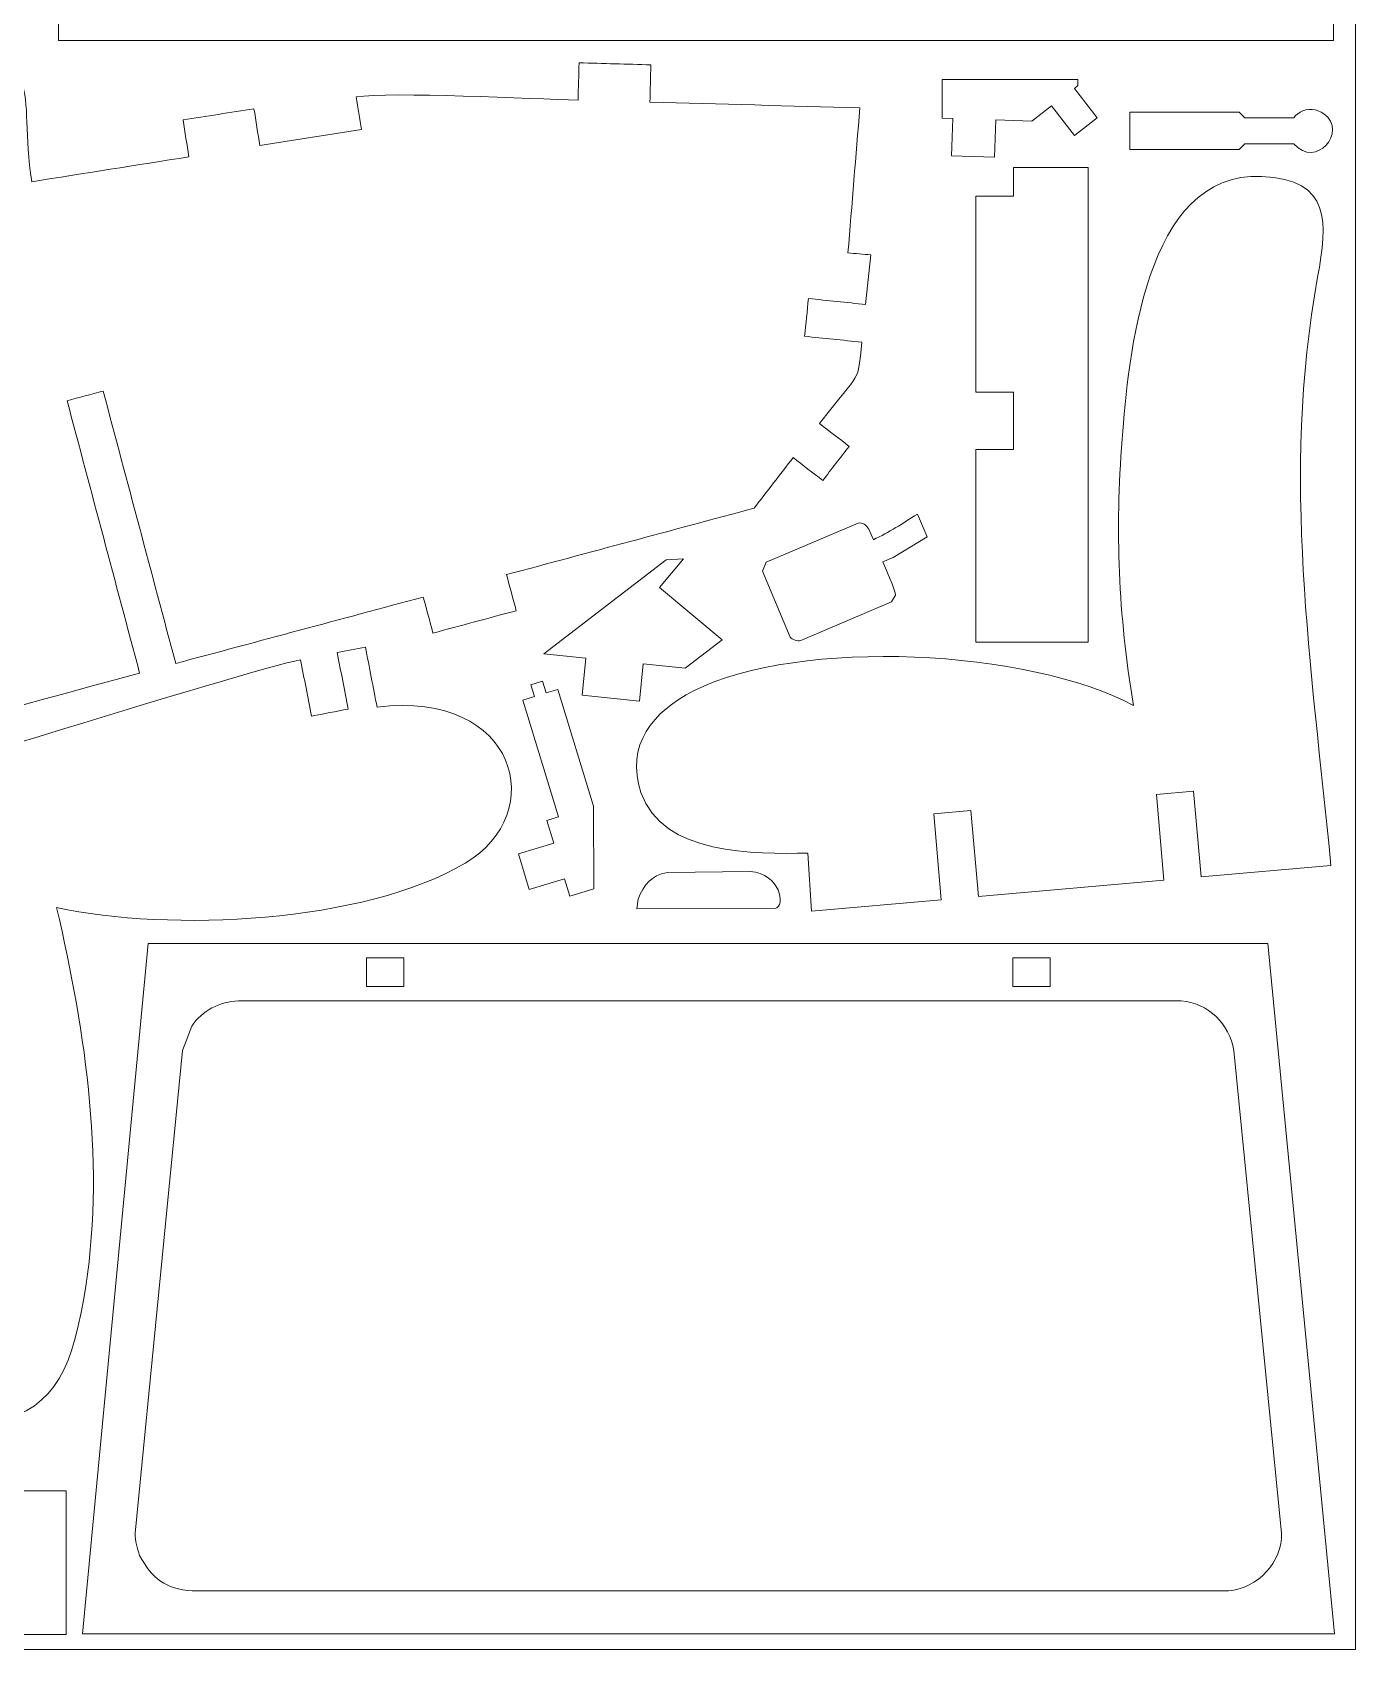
# Model space of a CAD drawing. Header units: centimetres. Extents: x -107 to 69, y -18 to 12.
# Drawn here: x -96.98 to -86.34, y -17.43 to -4.44 of the extents above; entities that cross this region are included whole.
import ezdxf

# ---------------------------------------------------------------- set-up
doc = ezdxf.new("R2010")
doc.units = ezdxf.units.CM
doc.header["$MEASUREMENT"] = 0
doc.layers.add('Camada 1', color=7, linetype='Continuous')

msp = doc.modelspace()

# ---------------------------------------------------------------- linework, layer by layer
at = {"layer": 'Camada 1', "color": 1, "lineweight": 0}
msp.add_lwpolyline([(-107.34275, -17.42933), (-86.34275, -17.42933), (-86.34275, 12.27067), (-107.34275, 12.27067), (-107.34275, -17.42933)], close=True, dxfattribs=at)
at = {"layer": 'Camada 1', "color": 250, "lineweight": 9}
for points, knots in [([(-86.52004, -1.97934), (-86.52004, -1.97934), (-87.59291, -1.97934), (-87.59291, -1.97934), (-87.59291, -1.97934), (-87.59291, -1.97934), (-87.59277, 0.30912), (-87.59277, 0.30912), (-87.59277, 0.30912), (-87.59277, 0.30912), (-88.7932, 0.30984), (-88.7932, 0.30984), (-88.7932, 0.30984), (-88.7932, 0.30984), (-88.7932, 0.60994), (-88.7932, 0.60994), (-88.7932, 0.60994), (-88.7932, 0.60994), (-87.59277, 0.60994), (-87.59277, 0.60994), (-87.59277, 0.60994), (-87.59277, 0.60994), (-87.59291, 3.00483), (-87.59291, 3.00483), (-87.59291, 3.00483), (-87.59291, 3.00483), (-86.6004, 3.00483), (-86.6004, 3.00483), (-86.6004, 3.00483), (-86.6004, 3.00483), (-86.60027, 5.04348), (-86.60027, 5.04348), (-86.60027, 5.04348), (-86.60027, 5.04348), (-96.6831, 5.04348), (-96.6831, 5.04348), (-96.6831, 5.04348), (-96.6831, 5.04348), (-96.6831, 3.00483), (-96.6831, 3.00483), (-96.6831, 3.00483), (-96.6831, 3.00483), (-95.69563, 3.00483), (-95.69563, 3.00483), (-95.69563, 3.00483), (-95.69563, 3.00483), (-95.69563, 0.61035), (-95.69563, 0.61035), (-95.69563, 0.61035), (-95.69563, 0.61035), (-94.49524, 0.60998), (-94.49524, 0.60998), (-94.49524, 0.60998), (-94.49524, 0.60998), (-94.49524, 0.30946), (-94.49524, 0.30946), (-94.49524, 0.30946), (-94.49524, 0.30946), (-95.69563, 0.30946), (-95.69563, 0.30946), (-95.69563, 0.30946), (-95.69563, 0.30946), (-95.69563, -1.97934), (-95.69563, -1.97934), (-95.69563, -1.97934), (-95.69563, -1.97934), (-96.76546, -1.97934), (-96.76546, -1.97934), (-96.76546, -1.97934), (-96.76546, -1.97934), (-96.76546, -4.50213), (-96.76546, -4.50213), (-96.76546, -4.50213), (-96.76546, -4.50213), (-86.52013, -4.50213), (-86.52013, -4.50213), (-86.52013, -4.50213), (-86.52013, -4.50213), (-86.52004, -1.97934), (-86.52004, -1.97934)], [0, 0, 0, 0, 0.04761905, 0.04761905, 0.04761905, 0.04761905, 0.0952381, 0.0952381, 0.0952381, 0.0952381, 0.14285714, 0.14285714, 0.14285714, 0.14285714, 0.19047619, 0.19047619, 0.19047619, 0.19047619, 0.23809524, 0.23809524, 0.23809524, 0.23809524, 0.28571429, 0.28571429, 0.28571429, 0.28571429, 0.33333333, 0.33333333, 0.33333333, 0.33333333, 0.38095238, 0.38095238, 0.38095238, 0.38095238, 0.42857143, 0.42857143, 0.42857143, 0.42857143, 0.47619048, 0.47619048, 0.47619048, 0.47619048, 0.52380952, 0.52380952, 0.52380952, 0.52380952, 0.57142857, 0.57142857, 0.57142857, 0.57142857, 0.61904762, 0.61904762, 0.61904762, 0.61904762, 0.66666667, 0.66666667, 0.66666667, 0.66666667, 0.71428571, 0.71428571, 0.71428571, 0.71428571, 0.76190476, 0.76190476, 0.76190476, 0.76190476, 0.80952381, 0.80952381, 0.80952381, 0.80952381, 0.85714286, 0.85714286, 0.85714286, 0.85714286, 0.9047619, 0.9047619, 0.9047619, 0.9047619, 1, 1, 1, 1]), ([(-90.239, -6.22459), (-90.29999, -6.21959), (-90.36099, -6.21456), (-90.42199, -6.20955), (-90.42199, -6.20955), (-90.39011, -5.82108), (-90.35821, -5.4326), (-90.32631, -5.04413), (-90.32631, -5.04413), (-90.88874, -5.02884), (-91.45116, -5.01354), (-92.01357, -4.99825), (-92.01357, -4.99825), (-92.01085, -4.89826), (-92.00815, -4.79825), (-92.00542, -4.69825), (-92.00542, -4.69825), (-92.19773, -4.69302), (-92.39004, -4.68779), (-92.58235, -4.68256), (-92.58235, -4.68256), (-92.58508, -4.78256), (-92.5878, -4.88256), (-92.59051, -4.98257), (-92.59051, -4.98257), (-92.94868, -4.97283), (-94.09985, -4.91263), (-94.37248, -4.95582), (-94.37248, -4.95582), (-94.35863, -5.04325), (-94.34479, -5.13066), (-94.33094, -5.21809), (-94.33094, -5.21809), (-94.60319, -5.26121), (-94.87544, -5.30433), (-95.1477, -5.34745), (-95.1477, -5.34745), (-95.16334, -5.24864), (-95.179, -5.14983), (-95.19464, -5.05102), (-95.19464, -5.05102), (-95.38466, -5.08112), (-95.57469, -5.11122), (-95.7647, -5.14131), (-95.7647, -5.14131), (-95.74905, -5.24012), (-95.7334, -5.33894), (-95.71775, -5.43773), (-95.71775, -5.43773), (-96.13877, -5.50428), (-96.55982, -5.57085), (-96.98084, -5.6374), (-96.98084, -5.6374), (-97.09732, -4.90195), (-96.8119, -4.54967), (-97.80594, -4.70373), (-97.80594, -4.70373), (-98.34175, -4.78678), (-98.50371, -5.06045), (-98.63633, -5.68995), (-98.63633, -5.68995), (-98.85383, -6.7223), (-98.7269, -7.81456), (-98.52804, -8.83531), (-98.52804, -8.83531), (-99.42728, -8.60478), (-100.99503, -8.62459), (-101.82042, -9.07672), (-101.82042, -9.07672), (-102.51085, -9.45493), (-102.29307, -10.45093), (-101.15742, -10.35387), (-101.15742, -10.35387), (-101.1318, -10.51559), (-101.10618, -10.67733), (-101.08057, -10.83907), (-101.08057, -10.83907), (-101.00456, -10.82703), (-100.92855, -10.81499), (-100.85254, -10.80296), (-100.85254, -10.80296), (-100.87662, -10.65094), (-100.90069, -10.49893), (-100.92477, -10.34692), (-100.92477, -10.34692), (-100.82597, -10.33127), (-100.72716, -10.31561), (-100.62834, -10.29997), (-100.62834, -10.29997), (-100.60427, -10.45199), (-100.5802, -10.60399), (-100.55611, -10.756), (-100.55611, -10.756), (-100.14259, -10.69051), (-96.79654, -9.76805), (-96.11315, -9.58531), (-96.11315, -9.58531), (-96.30752, -8.85579), (-96.50187, -8.12628), (-96.69623, -7.39678), (-96.69623, -7.39678), (-96.59958, -7.37102), (-96.50289, -7.34526), (-96.40624, -7.3195), (-96.40624, -7.3195), (-96.21192, -8.04883), (-96.01761, -8.77816), (-95.8233, -9.50748), (-95.8233, -9.50748), (-95.16026, -9.32948), (-94.49721, -9.15148), (-93.83418, -8.97349), (-93.83418, -8.97349), (-93.80825, -9.07012), (-93.78231, -9.16673), (-93.75636, -9.26335), (-93.75636, -9.26335), (-93.5334, -9.20349), (-93.31044, -9.14364), (-93.08746, -9.08378), (-93.08746, -9.08378), (-93.11341, -8.98715), (-93.13936, -8.89054), (-93.16528, -8.79391), (-93.16528, -8.79391), (-92.50225, -8.61592), (-91.83922, -8.43792), (-91.17618, -8.25993), (-91.17618, -8.25993), (-91.07149, -8.12454), (-90.9668, -7.98914), (-90.86211, -7.85376), (-90.86211, -7.85376), (-90.78296, -7.91494), (-90.70382, -7.97615), (-90.62469, -8.03734), (-90.62469, -8.03734), (-90.55407, -7.94603), (-90.48345, -7.8547), (-90.41284, -7.76339), (-90.41284, -7.76339), (-90.49199, -7.7022), (-90.57112, -7.64101), (-90.65026, -7.5798), (-90.65026, -7.5798), (-90.30859, -7.13793), (-90.34614, -7.27127), (-90.31097, -6.92606), (-90.31097, -6.92606), (-90.4642, -6.91044), (-90.61742, -6.89482), (-90.77065, -6.87922), (-90.77065, -6.87922), (-90.76024, -6.77828), (-90.74949, -6.6769), (-90.73941, -6.57598), (-90.73941, -6.57598), (-90.58632, -6.59178), (-90.43323, -6.60757), (-90.28013, -6.62338), (-90.28013, -6.62338), (-90.26641, -6.49045), (-90.2527, -6.35751), (-90.239, -6.22459)], [0, 0, 0, 0, 0.02380952, 0.02380952, 0.02380952, 0.02380952, 0.04761905, 0.04761905, 0.04761905, 0.04761905, 0.07142857, 0.07142857, 0.07142857, 0.07142857, 0.0952381, 0.0952381, 0.0952381, 0.0952381, 0.11904762, 0.11904762, 0.11904762, 0.11904762, 0.14285714, 0.14285714, 0.14285714, 0.14285714, 0.16666667, 0.16666667, 0.16666667, 0.16666667, 0.19047619, 0.19047619, 0.19047619, 0.19047619, 0.21428571, 0.21428571, 0.21428571, 0.21428571, 0.23809524, 0.23809524, 0.23809524, 0.23809524, 0.26190476, 0.26190476, 0.26190476, 0.26190476, 0.28571429, 0.28571429, 0.28571429, 0.28571429, 0.30952381, 0.30952381, 0.30952381, 0.30952381, 0.33333333, 0.33333333, 0.33333333, 0.33333333, 0.35714286, 0.35714286, 0.35714286, 0.35714286, 0.38095238, 0.38095238, 0.38095238, 0.38095238, 0.4047619, 0.4047619, 0.4047619, 0.4047619, 0.42857143, 0.42857143, 0.42857143, 0.42857143, 0.45238095, 0.45238095, 0.45238095, 0.45238095, 0.47619048, 0.47619048, 0.47619048, 0.47619048, 0.5, 0.5, 0.5, 0.5, 0.52380952, 0.52380952, 0.52380952, 0.52380952, 0.54761905, 0.54761905, 0.54761905, 0.54761905, 0.57142857, 0.57142857, 0.57142857, 0.57142857, 0.5952381, 0.5952381, 0.5952381, 0.5952381, 0.61904762, 0.61904762, 0.61904762, 0.61904762, 0.64285714, 0.64285714, 0.64285714, 0.64285714, 0.66666667, 0.66666667, 0.66666667, 0.66666667, 0.69047619, 0.69047619, 0.69047619, 0.69047619, 0.71428571, 0.71428571, 0.71428571, 0.71428571, 0.73809524, 0.73809524, 0.73809524, 0.73809524, 0.76190476, 0.76190476, 0.76190476, 0.76190476, 0.78571429, 0.78571429, 0.78571429, 0.78571429, 0.80952381, 0.80952381, 0.80952381, 0.80952381, 0.83333333, 0.83333333, 0.83333333, 0.83333333, 0.85714286, 0.85714286, 0.85714286, 0.85714286, 0.88095238, 0.88095238, 0.88095238, 0.88095238, 0.9047619, 0.9047619, 0.9047619, 0.9047619, 0.92857143, 0.92857143, 0.92857143, 0.92857143, 0.95238095, 0.95238095, 0.95238095, 0.95238095, 1, 1, 1, 1]), ([(-89.24398, -5.4415), (-89.24398, -5.4415), (-89.23456, -5.14156), (-89.23456, -5.14156), (-89.23456, -5.14156), (-89.23456, -5.14156), (-88.94455, -5.15067), (-88.94455, -5.15067), (-88.94455, -5.15067), (-88.94455, -5.15067), (-88.78577, -5.0284), (-88.78577, -5.0284), (-88.78577, -5.0284), (-88.78577, -5.0284), (-88.60269, -5.26615), (-88.60269, -5.26615), (-88.60269, -5.26615), (-88.60269, -5.26615), (-88.41977, -5.1253), (-88.41977, -5.1253), (-88.41977, -5.1253), (-88.41977, -5.1253), (-88.60285, -4.88752), (-88.60285, -4.88752), (-88.60285, -4.88752), (-88.60285, -4.88752), (-88.57458, -4.86576), (-88.57458, -4.86576), (-88.57458, -4.86576), (-88.57458, -4.86576), (-88.57458, -4.81716), (-88.57458, -4.81716), (-88.57458, -4.81716), (-88.57458, -4.81716), (-89.66573, -4.81716), (-89.66573, -4.81716), (-89.66573, -4.81716), (-89.66573, -4.81716), (-89.66573, -5.128), (-89.66573, -5.128), (-89.66573, -5.128), (-89.66573, -5.128), (-89.58064, -5.13068), (-89.58064, -5.13068), (-89.58064, -5.13068), (-89.58064, -5.13068), (-89.59008, -5.43062), (-89.59008, -5.43062), (-89.59008, -5.43062), (-89.59008, -5.43062), (-89.24398, -5.4415), (-89.24398, -5.4415)], [0, 0, 0, 0, 0.07142857, 0.07142857, 0.07142857, 0.07142857, 0.14285714, 0.14285714, 0.14285714, 0.14285714, 0.21428571, 0.21428571, 0.21428571, 0.21428571, 0.28571429, 0.28571429, 0.28571429, 0.28571429, 0.35714286, 0.35714286, 0.35714286, 0.35714286, 0.42857143, 0.42857143, 0.42857143, 0.42857143, 0.5, 0.5, 0.5, 0.5, 0.57142857, 0.57142857, 0.57142857, 0.57142857, 0.64285714, 0.64285714, 0.64285714, 0.64285714, 0.71428571, 0.71428571, 0.71428571, 0.71428571, 0.78571429, 0.78571429, 0.78571429, 0.78571429, 0.85714286, 0.85714286, 0.85714286, 0.85714286, 1, 1, 1, 1]), ([(-86.82538, -5.10553), (-86.82538, -5.10553), (-86.83959, -5.12408), (-86.83959, -5.12408), (-86.83959, -5.12408), (-86.83959, -5.12408), (-87.23388, -5.12408), (-87.23388, -5.12408), (-87.23388, -5.12408), (-87.23388, -5.12408), (-87.28006, -5.07791), (-87.28006, -5.07791), (-87.28006, -5.07791), (-87.28006, -5.07791), (-88.15728, -5.07791), (-88.15728, -5.07791), (-88.15728, -5.07791), (-88.15728, -5.07791), (-88.15728, -5.37801), (-88.15728, -5.37801), (-88.15728, -5.37801), (-88.15728, -5.37801), (-87.28006, -5.37801), (-87.28006, -5.37801), (-87.28006, -5.37801), (-87.28006, -5.37801), (-87.23388, -5.33184), (-87.23388, -5.33184), (-87.23388, -5.33184), (-87.23388, -5.33184), (-86.83959, -5.33184), (-86.83959, -5.33184), (-86.83959, -5.33184), (-86.66548, -5.53868), (-86.40094, -5.23748), (-86.59824, -5.09095), (-86.59824, -5.09095), (-86.65108, -5.05171), (-86.73562, -5.04411), (-86.78951, -5.07804), (-86.78951, -5.07804), (-86.78951, -5.07804), (-86.82538, -5.10553), (-86.82538, -5.10553)], [0, 0, 0, 0, 0.08333333, 0.08333333, 0.08333333, 0.08333333, 0.16666667, 0.16666667, 0.16666667, 0.16666667, 0.25, 0.25, 0.25, 0.25, 0.33333333, 0.33333333, 0.33333333, 0.33333333, 0.41666667, 0.41666667, 0.41666667, 0.41666667, 0.5, 0.5, 0.5, 0.5, 0.58333333, 0.58333333, 0.58333333, 0.58333333, 0.66666667, 0.66666667, 0.66666667, 0.66666667, 0.75, 0.75, 0.75, 0.75, 0.83333333, 0.83333333, 0.83333333, 0.83333333, 1, 1, 1, 1]), ([(-89.43348, -10.68911), (-89.43348, -10.68911), (-89.37312, -11.37899), (-89.37312, -11.37899), (-89.37312, -11.37899), (-89.37312, -11.37899), (-87.88381, -11.2487), (-87.88381, -11.2487), (-87.88381, -11.2487), (-87.88381, -11.2487), (-87.94417, -10.5588), (-87.94417, -10.5588), (-87.94417, -10.5588), (-87.94417, -10.5588), (-87.6452, -10.53265), (-87.6452, -10.53265), (-87.6452, -10.53265), (-87.6452, -10.53265), (-87.58485, -11.22254), (-87.58485, -11.22254), (-87.58485, -11.22254), (-87.58485, -11.22254), (-86.54126, -11.13124), (-86.54126, -11.13124), (-86.54126, -11.13124), (-86.69873, -9.49284), (-86.94101, -8.02643), (-86.64875, -6.40379), (-86.64875, -6.40379), (-86.56994, -5.9662), (-86.53367, -5.62204), (-87.09806, -5.59505), (-87.09806, -5.59505), (-88.04122, -5.54995), (-88.16869, -7.05854), (-88.2191, -7.70496), (-88.2191, -7.70496), (-88.27742, -8.45313), (-88.24911, -9.10387), (-88.12874, -9.84405), (-88.12874, -9.84405), (-88.96446, -9.39574), (-90.80407, -9.29665), (-91.66275, -9.72822), (-91.66275, -9.72822), (-91.98636, -9.89087), (-92.21323, -10.16528), (-92.08511, -10.54285), (-92.08511, -10.54285), (-91.91206, -11.0528), (-91.16834, -11.03537), (-90.74382, -11.03172), (-90.74382, -11.03172), (-90.74382, -11.03172), (-90.71563, -11.49646), (-90.71563, -11.49646), (-90.71563, -11.49646), (-90.71563, -11.49646), (-89.67205, -11.40515), (-89.67205, -11.40515), (-89.67205, -11.40515), (-89.67205, -11.40515), (-89.7324, -10.71526), (-89.7324, -10.71526), (-89.7324, -10.71526), (-89.7324, -10.71526), (-89.43348, -10.68911), (-89.43348, -10.68911)], [0, 0, 0, 0, 0.05555556, 0.05555556, 0.05555556, 0.05555556, 0.11111111, 0.11111111, 0.11111111, 0.11111111, 0.16666667, 0.16666667, 0.16666667, 0.16666667, 0.22222222, 0.22222222, 0.22222222, 0.22222222, 0.27777778, 0.27777778, 0.27777778, 0.27777778, 0.33333333, 0.33333333, 0.33333333, 0.33333333, 0.38888889, 0.38888889, 0.38888889, 0.38888889, 0.44444444, 0.44444444, 0.44444444, 0.44444444, 0.5, 0.5, 0.5, 0.5, 0.55555556, 0.55555556, 0.55555556, 0.55555556, 0.61111111, 0.61111111, 0.61111111, 0.61111111, 0.66666667, 0.66666667, 0.66666667, 0.66666667, 0.72222222, 0.72222222, 0.72222222, 0.72222222, 0.77777778, 0.77777778, 0.77777778, 0.77777778, 0.83333333, 0.83333333, 0.83333333, 0.83333333, 0.88888889, 0.88888889, 0.88888889, 0.88888889, 1, 1, 1, 1]), ([(-89.39337, -9.33661), (-89.39337, -9.33661), (-88.49213, -9.33661), (-88.49213, -9.33661), (-88.49213, -9.33661), (-88.49213, -9.33661), (-88.49213, -5.52205), (-88.49213, -5.52205), (-88.49213, -5.52205), (-88.49213, -5.52205), (-89.09327, -5.52205), (-89.09327, -5.52205), (-89.09327, -5.52205), (-89.09327, -5.52205), (-89.09327, -5.75292), (-89.09327, -5.75292), (-89.09327, -5.75292), (-89.09327, -5.75292), (-89.39337, -5.75292), (-89.39337, -5.75292), (-89.39337, -5.75292), (-89.39337, -5.75292), (-89.39337, -7.32751), (-89.39337, -7.32751), (-89.39337, -7.32751), (-89.39337, -7.32751), (-89.09327, -7.32751), (-89.09327, -7.32751), (-89.09327, -7.32751), (-89.09327, -7.32751), (-89.09327, -7.78921), (-89.09327, -7.78921), (-89.09327, -7.78921), (-89.09327, -7.78921), (-89.39337, -7.78921), (-89.39337, -7.78921), (-89.39337, -7.78921), (-89.39337, -7.78921), (-89.39337, -9.33661), (-89.39337, -9.33661)], [0, 0, 0, 0, 0.09090909, 0.09090909, 0.09090909, 0.09090909, 0.18181818, 0.18181818, 0.18181818, 0.18181818, 0.27272727, 0.27272727, 0.27272727, 0.27272727, 0.36363636, 0.36363636, 0.36363636, 0.36363636, 0.45454545, 0.45454545, 0.45454545, 0.45454545, 0.54545455, 0.54545455, 0.54545455, 0.54545455, 0.63636364, 0.63636364, 0.63636364, 0.63636364, 0.72727273, 0.72727273, 0.72727273, 0.72727273, 0.81818182, 0.81818182, 0.81818182, 0.81818182, 1, 1, 1, 1]), ([(-90.25417, -8.42827), (-90.25417, -8.42827), (-90.21807, -8.51325), (-90.21807, -8.51325), (-90.21807, -8.51325), (-90.09094, -8.4545), (-89.98406, -8.38232), (-89.86409, -8.30737), (-89.86409, -8.30737), (-89.86409, -8.30737), (-89.78626, -8.49069), (-89.78626, -8.49069), (-89.78626, -8.49069), (-89.78626, -8.49069), (-90.0587, -8.65681), (-90.0587, -8.65681), (-90.0587, -8.65681), (-90.0587, -8.65681), (-90.14212, -8.69221), (-90.14212, -8.69221), (-90.14212, -8.69221), (-90.12992, -8.71991), (-90.03452, -8.92707), (-90.04089, -8.9584), (-90.04089, -8.9584), (-90.04089, -8.9584), (-90.07132, -9.01225), (-90.07132, -9.01225), (-90.07132, -9.01225), (-90.07132, -9.01225), (-90.80072, -9.32409), (-90.80072, -9.32409), (-90.80072, -9.32409), (-90.82384, -9.32943), (-90.87203, -9.31647), (-90.88598, -9.296), (-90.88598, -9.296), (-90.88598, -9.296), (-91.10975, -8.76692), (-91.10975, -8.76692), (-91.10975, -8.76692), (-91.10975, -8.76692), (-91.07952, -8.69383), (-91.07952, -8.69383), (-91.07952, -8.69383), (-91.07952, -8.69383), (-90.33978, -8.37983), (-90.33978, -8.37983), (-90.33978, -8.37983), (-90.30723, -8.372), (-90.27283, -8.39748), (-90.25417, -8.42827)], [0, 0, 0, 0, 0.07142857, 0.07142857, 0.07142857, 0.07142857, 0.14285714, 0.14285714, 0.14285714, 0.14285714, 0.21428571, 0.21428571, 0.21428571, 0.21428571, 0.28571429, 0.28571429, 0.28571429, 0.28571429, 0.35714286, 0.35714286, 0.35714286, 0.35714286, 0.42857143, 0.42857143, 0.42857143, 0.42857143, 0.5, 0.5, 0.5, 0.5, 0.57142857, 0.57142857, 0.57142857, 0.57142857, 0.64285714, 0.64285714, 0.64285714, 0.64285714, 0.71428571, 0.71428571, 0.71428571, 0.71428571, 0.78571429, 0.78571429, 0.78571429, 0.78571429, 0.85714286, 0.85714286, 0.85714286, 0.85714286, 1, 1, 1, 1]), ([(-91.88383, -8.67385), (-91.88383, -8.67385), (-91.74401, -8.66618), (-91.74401, -8.66618), (-91.74401, -8.66618), (-91.74401, -8.66618), (-91.93608, -8.89678), (-91.93608, -8.89678), (-91.93608, -8.89678), (-91.93608, -8.89678), (-91.43233, -9.31631), (-91.43233, -9.31631), (-91.43233, -9.31631), (-91.43233, -9.31631), (-91.72902, -9.54488), (-91.72902, -9.54488), (-91.72902, -9.54488), (-91.72902, -9.54488), (-92.06781, -9.51076), (-92.06781, -9.51076), (-92.06781, -9.51076), (-92.06781, -9.51076), (-92.09783, -9.8094), (-92.09783, -9.8094), (-92.09783, -9.8094), (-92.09783, -9.8094), (-92.55724, -9.76316), (-92.55724, -9.76316), (-92.55724, -9.76316), (-92.55724, -9.76316), (-92.52719, -9.46456), (-92.52719, -9.46456), (-92.52719, -9.46456), (-92.52719, -9.46456), (-92.86596, -9.4305), (-92.86596, -9.4305), (-92.86596, -9.4305), (-92.86596, -9.4305), (-91.88383, -8.67385), (-91.88383, -8.67385)], [0, 0, 0, 0, 0.09090909, 0.09090909, 0.09090909, 0.09090909, 0.18181818, 0.18181818, 0.18181818, 0.18181818, 0.27272727, 0.27272727, 0.27272727, 0.27272727, 0.36363636, 0.36363636, 0.36363636, 0.36363636, 0.45454545, 0.45454545, 0.45454545, 0.45454545, 0.54545455, 0.54545455, 0.54545455, 0.54545455, 0.63636364, 0.63636364, 0.63636364, 0.63636364, 0.72727273, 0.72727273, 0.72727273, 0.72727273, 0.81818182, 0.81818182, 0.81818182, 0.81818182, 1, 1, 1, 1]), ([(-104.97302, -14.36637), (-104.91189, -14.36924), (-104.85076, -14.37212), (-104.78961, -14.37501), (-104.78961, -14.37501), (-104.80792, -14.76436), (-104.82625, -15.15371), (-104.84455, -15.54306), (-104.84455, -15.54306), (-104.28195, -15.53871), (-103.71933, -15.53438), (-103.15673, -15.53003), (-103.15673, -15.53003), (-103.15595, -15.63006), (-103.15517, -15.73009), (-103.15439, -15.83012), (-103.15439, -15.83012), (-102.96203, -15.82865), (-102.76965, -15.82715), (-102.57727, -15.82568), (-102.57727, -15.82568), (-102.57804, -15.72563), (-102.57882, -15.6256), (-102.5796, -15.52557), (-102.5796, -15.52557), (-102.22129, -15.52279), (-101.06873, -15.54277), (-100.79778, -15.49011), (-100.79778, -15.49011), (-100.81466, -15.40322), (-100.83155, -15.31633), (-100.84844, -15.22944), (-100.84844, -15.22944), (-100.57786, -15.17685), (-100.30728, -15.12425), (-100.03671, -15.07166), (-100.03671, -15.07166), (-100.01762, -15.16986), (-99.99852, -15.26806), (-99.97943, -15.36626), (-99.97943, -15.36626), (-99.79058, -15.32956), (-99.60173, -15.29285), (-99.41287, -15.25614), (-99.41287, -15.25614), (-99.43197, -15.15794), (-99.45106, -15.05972), (-99.47014, -14.96153), (-99.47014, -14.96153), (-99.05169, -14.88033), (-98.63324, -14.79911), (-98.2148, -14.7179), (-98.2148, -14.7179), (-98.07272, -15.44884), (-98.34567, -15.81087), (-97.35762, -15.62221), (-97.35762, -15.62221), (-96.82502, -15.52051), (-96.67272, -15.24135), (-96.56214, -14.60761), (-96.56214, -14.60761), (-96.38081, -13.5683), (-96.54577, -12.48113), (-96.78014, -11.46795), (-96.78014, -11.46795), (-95.8734, -11.66696), (-94.3073, -11.59245), (-93.49819, -11.11178), (-93.49819, -11.11178), (-92.82138, -10.70971), (-93.07379, -9.72193), (-94.20537, -9.85855), (-94.20537, -9.85855), (-94.2366, -9.69782), (-94.26785, -9.53707), (-94.2991, -9.37633), (-94.2991, -9.37633), (-94.37464, -9.39101), (-94.45019, -9.40569), (-94.52573, -9.42038), (-94.52573, -9.42038), (-94.49635, -9.57146), (-94.46699, -9.72254), (-94.43763, -9.87362), (-94.43763, -9.87362), (-94.53582, -9.89271), (-94.63402, -9.9118), (-94.73223, -9.93089), (-94.73223, -9.93089), (-94.7616, -9.7798), (-94.79096, -9.62873), (-94.82033, -9.47765), (-94.82033, -9.47765), (-95.23131, -9.55754), (-98.54314, -10.59621), (-99.21973, -10.80269), (-99.21973, -10.80269), (-99.00003, -11.52498), (-98.78033, -12.24726), (-98.56062, -12.96953), (-98.56062, -12.96953), (-98.65633, -12.99865), (-98.75205, -13.02777), (-98.84775, -13.05688), (-98.84775, -13.05688), (-99.0674, -12.33478), (-99.28704, -11.61269), (-99.50669, -10.89059), (-99.50669, -10.89059), (-100.16311, -11.09162), (-100.81954, -11.29264), (-101.47596, -11.49367), (-101.47596, -11.49367), (-101.50525, -11.39801), (-101.53454, -11.30236), (-101.56385, -11.2067), (-101.56385, -11.2067), (-101.78458, -11.2743), (-102.00532, -11.3419), (-102.22607, -11.4095), (-102.22607, -11.4095), (-102.19678, -11.50517), (-102.16748, -11.60081), (-102.13818, -11.69647), (-102.13818, -11.69647), (-102.7946, -11.8975), (-103.45102, -12.09853), (-104.10744, -12.29955), (-104.10744, -12.29955), (-104.20734, -12.43852), (-104.30725, -12.57749), (-104.40715, -12.71644), (-104.40715, -12.71644), (-104.48838, -12.65804), (-104.5696, -12.59964), (-104.65083, -12.54125), (-104.65083, -12.54125), (-104.71822, -12.63498), (-104.7856, -12.72871), (-104.85298, -12.82243), (-104.85298, -12.82243), (-104.77175, -12.88083), (-104.69052, -12.93922), (-104.60929, -12.99762), (-104.60929, -12.99762), (-104.93535, -13.45115), (-104.90247, -13.31658), (-104.92557, -13.66281), (-104.92557, -13.66281), (-104.77189, -13.67308), (-104.61821, -13.68333), (-104.46454, -13.69359), (-104.46454, -13.69359), (-104.47142, -13.79482), (-104.47863, -13.89651), (-104.48518, -13.99772), (-104.48518, -13.99772), (-104.63873, -13.98728), (-104.79228, -13.97683), (-104.94583, -13.96639), (-104.94583, -13.96639), (-104.9549, -14.09971), (-104.96397, -14.23304), (-104.97302, -14.36637)], [0, 0, 0, 0, 0.02380952, 0.02380952, 0.02380952, 0.02380952, 0.04761905, 0.04761905, 0.04761905, 0.04761905, 0.07142857, 0.07142857, 0.07142857, 0.07142857, 0.0952381, 0.0952381, 0.0952381, 0.0952381, 0.11904762, 0.11904762, 0.11904762, 0.11904762, 0.14285714, 0.14285714, 0.14285714, 0.14285714, 0.16666667, 0.16666667, 0.16666667, 0.16666667, 0.19047619, 0.19047619, 0.19047619, 0.19047619, 0.21428571, 0.21428571, 0.21428571, 0.21428571, 0.23809524, 0.23809524, 0.23809524, 0.23809524, 0.26190476, 0.26190476, 0.26190476, 0.26190476, 0.28571429, 0.28571429, 0.28571429, 0.28571429, 0.30952381, 0.30952381, 0.30952381, 0.30952381, 0.33333333, 0.33333333, 0.33333333, 0.33333333, 0.35714286, 0.35714286, 0.35714286, 0.35714286, 0.38095238, 0.38095238, 0.38095238, 0.38095238, 0.4047619, 0.4047619, 0.4047619, 0.4047619, 0.42857143, 0.42857143, 0.42857143, 0.42857143, 0.45238095, 0.45238095, 0.45238095, 0.45238095, 0.47619048, 0.47619048, 0.47619048, 0.47619048, 0.5, 0.5, 0.5, 0.5, 0.52380952, 0.52380952, 0.52380952, 0.52380952, 0.54761905, 0.54761905, 0.54761905, 0.54761905, 0.57142857, 0.57142857, 0.57142857, 0.57142857, 0.5952381, 0.5952381, 0.5952381, 0.5952381, 0.61904762, 0.61904762, 0.61904762, 0.61904762, 0.64285714, 0.64285714, 0.64285714, 0.64285714, 0.66666667, 0.66666667, 0.66666667, 0.66666667, 0.69047619, 0.69047619, 0.69047619, 0.69047619, 0.71428571, 0.71428571, 0.71428571, 0.71428571, 0.73809524, 0.73809524, 0.73809524, 0.73809524, 0.76190476, 0.76190476, 0.76190476, 0.76190476, 0.78571429, 0.78571429, 0.78571429, 0.78571429, 0.80952381, 0.80952381, 0.80952381, 0.80952381, 0.83333333, 0.83333333, 0.83333333, 0.83333333, 0.85714286, 0.85714286, 0.85714286, 0.85714286, 0.88095238, 0.88095238, 0.88095238, 0.88095238, 0.9047619, 0.9047619, 0.9047619, 0.9047619, 0.92857143, 0.92857143, 0.92857143, 0.92857143, 0.95238095, 0.95238095, 0.95238095, 0.95238095, 1, 1, 1, 1]), ([(-92.70073, -11.2363), (-92.70073, -11.2363), (-92.65769, -11.37701), (-92.65769, -11.37701), (-92.65769, -11.37701), (-92.65769, -11.37701), (-92.46479, -11.31807), (-92.46479, -11.31807), (-92.46479, -11.31807), (-92.46479, -11.31807), (-92.46646, -10.65372), (-92.46646, -10.65372), (-92.46646, -10.65372), (-92.46646, -10.65372), (-92.7533, -9.71548), (-92.7533, -9.71548), (-92.7533, -9.71548), (-92.7533, -9.71548), (-92.84712, -9.74417), (-92.84712, -9.74417), (-92.84712, -9.74417), (-92.84712, -9.74417), (-92.87583, -9.65034), (-92.87583, -9.65034), (-92.87583, -9.65034), (-92.87583, -9.65034), (-92.96964, -9.67903), (-92.96964, -9.67903), (-92.96964, -9.67903), (-92.96964, -9.67903), (-92.94096, -9.77284), (-92.94096, -9.77284), (-92.94096, -9.77284), (-92.94096, -9.77284), (-93.03477, -9.80155), (-93.03477, -9.80155), (-93.03477, -9.80155), (-93.03477, -9.80155), (-92.74792, -10.73976), (-92.74792, -10.73976), (-92.74792, -10.73976), (-92.74792, -10.73976), (-92.84175, -10.76847), (-92.84175, -10.76847), (-92.84175, -10.76847), (-92.84175, -10.76847), (-92.78604, -10.95055), (-92.78604, -10.95055), (-92.78604, -10.95055), (-92.78604, -10.95055), (-93.0699, -11.03536), (-93.0699, -11.03536), (-93.0699, -11.03536), (-93.0699, -11.03536), (-92.98219, -11.32233), (-92.98219, -11.32233), (-92.98219, -11.32233), (-92.98219, -11.32233), (-92.70073, -11.2363), (-92.70073, -11.2363)], [0, 0, 0, 0, 0.0625, 0.0625, 0.0625, 0.0625, 0.125, 0.125, 0.125, 0.125, 0.1875, 0.1875, 0.1875, 0.1875, 0.25, 0.25, 0.25, 0.25, 0.3125, 0.3125, 0.3125, 0.3125, 0.375, 0.375, 0.375, 0.375, 0.4375, 0.4375, 0.4375, 0.4375, 0.5, 0.5, 0.5, 0.5, 0.5625, 0.5625, 0.5625, 0.5625, 0.625, 0.625, 0.625, 0.625, 0.6875, 0.6875, 0.6875, 0.6875, 0.75, 0.75, 0.75, 0.75, 0.8125, 0.8125, 0.8125, 0.8125, 0.875, 0.875, 0.875, 0.875, 1, 1, 1, 1]), ([(-92.10903, -11.40169), (-92.10903, -11.40169), (-92.11926, -11.47936), (-92.11926, -11.47936), (-92.11926, -11.47936), (-92.11926, -11.47936), (-91.00813, -11.47611), (-91.00813, -11.47611), (-91.00813, -11.47611), (-90.91847, -11.45611), (-90.96738, -11.19515), (-91.20741, -11.17929), (-91.20741, -11.17929), (-91.20741, -11.17929), (-91.87269, -11.18586), (-91.87269, -11.18586), (-91.87269, -11.18586), (-92.00649, -11.21128), (-92.06164, -11.28442), (-92.10903, -11.40169)], [0, 0, 0, 0, 0.16666667, 0.16666667, 0.16666667, 0.16666667, 0.33333333, 0.33333333, 0.33333333, 0.33333333, 0.5, 0.5, 0.5, 0.5, 0.66666667, 0.66666667, 0.66666667, 0.66666667, 1, 1, 1, 1]), ([(-87.04879, -11.75679), (-87.04879, -11.75679), (-96.0435, -11.75679), (-96.0435, -11.75679), (-96.0435, -11.75679), (-96.0435, -11.75679), (-96.57235, -17.30187), (-96.57235, -17.30187), (-96.57235, -17.30187), (-96.57235, -17.30187), (-86.51314, -17.30187), (-86.51314, -17.30187), (-86.51314, -17.30187), (-86.51314, -17.30187), (-87.04879, -11.75679), (-87.04879, -11.75679)], [0, 0, 0, 0, 0.2, 0.2, 0.2, 0.2, 0.4, 0.4, 0.4, 0.4, 0.6, 0.6, 0.6, 0.6, 1, 1, 1, 1]), ([(-93.99148, -12.10308), (-93.99148, -12.10308), (-94.29156, -12.10308), (-94.29156, -12.10308), (-94.29156, -12.10308), (-94.29156, -12.10308), (-94.29156, -11.87225), (-94.29156, -11.87225), (-94.29156, -11.87225), (-94.29156, -11.87225), (-93.99148, -11.87225), (-93.99148, -11.87225), (-93.99148, -11.87225), (-93.99148, -11.87225), (-93.99148, -12.10308), (-93.99148, -12.10308)], [0, 0, 0, 0, 0.2, 0.2, 0.2, 0.2, 0.4, 0.4, 0.4, 0.4, 0.6, 0.6, 0.6, 0.6, 1, 1, 1, 1]), ([(-88.79838, -12.10308), (-88.79838, -12.10308), (-89.09849, -12.10308), (-89.09849, -12.10308), (-89.09849, -12.10308), (-89.09849, -12.10308), (-89.09849, -11.87225), (-89.09849, -11.87225), (-89.09849, -11.87225), (-89.09849, -11.87225), (-88.79838, -11.87225), (-88.79838, -11.87225), (-88.79838, -11.87225), (-88.79838, -11.87225), (-88.79838, -12.10308), (-88.79838, -12.10308)], [0, 0, 0, 0, 0.2, 0.2, 0.2, 0.2, 0.4, 0.4, 0.4, 0.4, 0.6, 0.6, 0.6, 0.6, 1, 1, 1, 1]), ([(-96.11329, -16.67231), (-96.01421, -16.85665), (-95.9062, -16.94288), (-95.69027, -16.95722), (-95.69027, -16.95722), (-95.69027, -16.95722), (-87.36442, -16.95565), (-87.36442, -16.95565), (-87.36442, -16.95565), (-87.13002, -16.94132), (-86.93101, -16.72331), (-86.93794, -16.49409), (-86.93794, -16.49409), (-86.93794, -16.49409), (-87.32262, -12.61629), (-87.32262, -12.61629), (-87.32262, -12.61629), (-87.35305, -12.40634), (-87.53066, -12.23171), (-87.74509, -12.21849), (-87.74509, -12.21849), (-87.74509, -12.21849), (-95.31918, -12.21685), (-95.31918, -12.21685), (-95.31918, -12.21685), (-95.47075, -12.22549), (-95.61029, -12.29365), (-95.69513, -12.42096), (-95.69513, -12.42096), (-95.69513, -12.42096), (-95.76924, -12.61643), (-95.76924, -12.61643), (-95.76924, -12.61643), (-95.76924, -12.61643), (-96.14858, -16.49367), (-96.14858, -16.49367), (-96.14858, -16.49367), (-96.15011, -16.55521), (-96.132, -16.61449), (-96.11329, -16.67231)], [0, 0, 0, 0, 0.09090909, 0.09090909, 0.09090909, 0.09090909, 0.18181818, 0.18181818, 0.18181818, 0.18181818, 0.27272727, 0.27272727, 0.27272727, 0.27272727, 0.36363636, 0.36363636, 0.36363636, 0.36363636, 0.45454545, 0.45454545, 0.45454545, 0.45454545, 0.54545455, 0.54545455, 0.54545455, 0.54545455, 0.63636364, 0.63636364, 0.63636364, 0.63636364, 0.72727273, 0.72727273, 0.72727273, 0.72727273, 0.81818182, 0.81818182, 0.81818182, 0.81818182, 1, 1, 1, 1]), ([(-104.58216, -16.15222), (-104.58216, -16.15222), (-96.7033, -16.15222), (-96.7033, -16.15222), (-96.7033, -16.15222), (-96.7033, -16.15222), (-96.7033, -17.30644), (-96.7033, -17.30644), (-96.7033, -17.30644), (-96.7033, -17.30644), (-104.58216, -17.30644), (-104.58216, -17.30644), (-104.58216, -17.30644), (-104.58216, -17.30644), (-104.58216, -16.15222), (-104.58216, -16.15222)], [0, 0, 0, 0, 0.2, 0.2, 0.2, 0.2, 0.4, 0.4, 0.4, 0.4, 0.6, 0.6, 0.6, 0.6, 1, 1, 1, 1])]:
    msp.add_open_spline(points, degree=3, knots=knots, dxfattribs=at)

doc.saveas('drawing.dxf')
